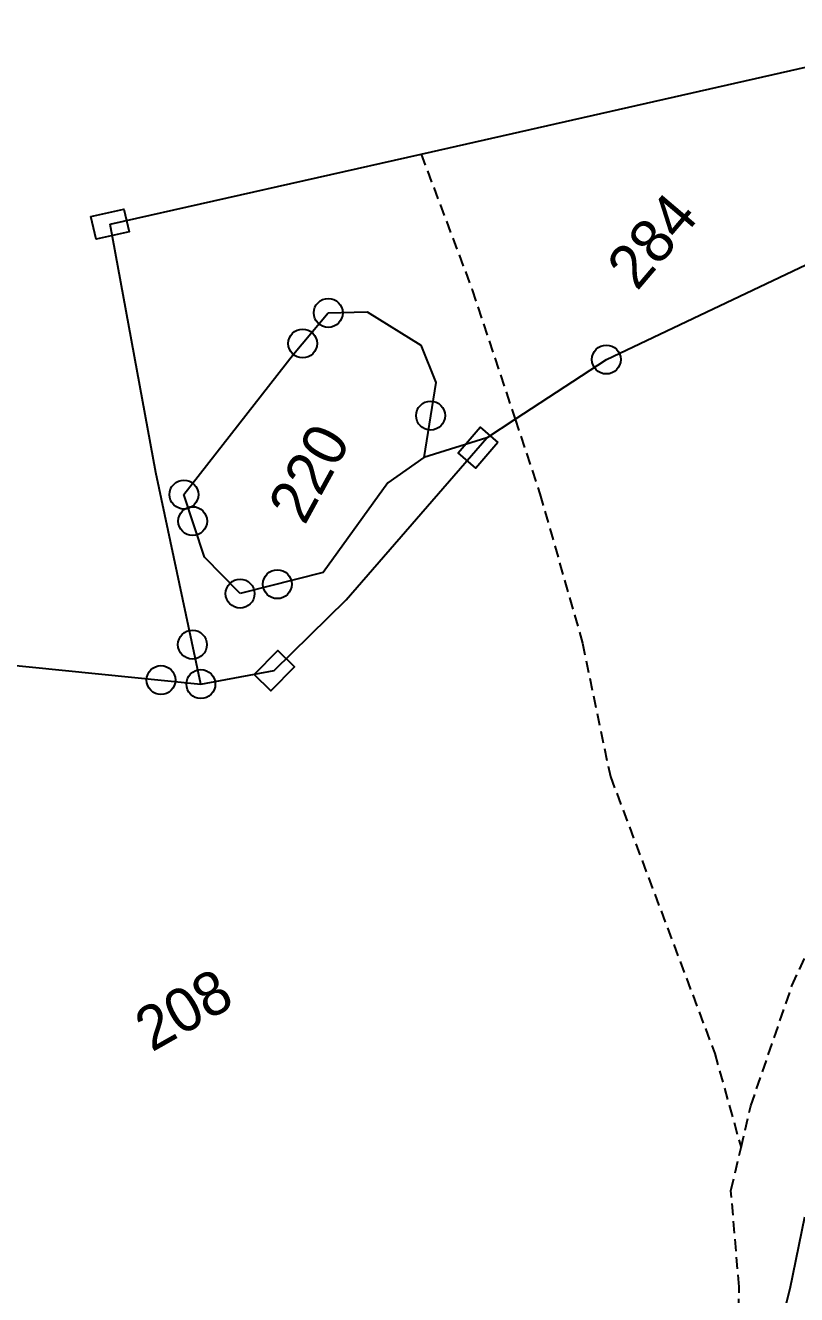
# Model space of a CAD drawing. Header units: metres. Extents: x 322986 to 329400, y 1832749 to 1836820.
# Drawn here: x 325650 to 325972, y 1835168 to 1835698 of the extents above; entities that cross this region are included whole.
import ezdxf

# ---------------------------------------------------------------- set-up
doc = ezdxf.new("R2010")
doc.units = ezdxf.units.M
doc.header["$MEASUREMENT"] = 0
doc.linetypes.add('DASHED', pattern=[0.75, 0.5, -0.25])
for name, color, linetype in [('LINE_FOOTPATH', 1, 'DASHED'), ('POLY_PARCEL', 6, 'Continuous'), ('TEXT_PARCEL', 7, 'Continuous'), ('V_BOUND_LINE', 7, 'Continuous')]:
    doc.layers.add(name, color=color, linetype=linetype)
doc.styles.add('TEXT_MAP', font='')
doc.styles.get('TEXT_MAP').set_extended_font_data('Kruti Dev 050')

msp = doc.modelspace()

# ---------------------------------------------------------------- linework, layer by layer
for points in [[(325676.96, 1835618.2), (325690.7, 1835621.3), (325692.85, 1835611.8), (325679.11, 1835608.7)], [(325846.85, 1835523.79), (325837.62, 1835513.15), (325830.26, 1835519.53), (325839.49, 1835530.17)], [(325745.06, 1835427.01), (325754.95, 1835437.04), (325761.89, 1835430.19), (325751.99, 1835420.17)]]:
    msp.add_lwpolyline(points, close=True)
for centre in [(325776.02, 1835577.95), (325765.32, 1835565.18), (325892.1, 1835558.48), (325818.74, 1835535.06), (325715.77, 1835502.09), (325719.4, 1835491.01), (325754.74, 1835464.67), (325739.2, 1835460.73), (325719.31, 1835439.43), (325706.18, 1835424.64), (325722.82, 1835422.96)]:
    msp.add_circle(centre, 6.03)
at = {"layer": 'LINE_FOOTPATH', "ltscale": 10}
for p, q in [((325814.73, 1835644.3), (325836.08, 1835587.63)), ((325836.08, 1835587.63), (325854.04, 1835533.58)), ((325854.04, 1835533.58), (325864.4, 1835502.39)), ((325864.4, 1835502.39), (325882.14, 1835440.06)), ((325882.14, 1835440.06), (325893.77, 1835384.37)), ((325893.77, 1835384.37), (325937.34, 1835268.74)), ((325969.6, 1835296.97), (325994.26, 1835351.26)), ((325952.41, 1835246.9), (325969.6, 1835296.97)), ((325937.34, 1835268.74), (325948.33, 1835229.45)), ((325948.33, 1835229.45), (325952.41, 1835246.9)), ((325944.13, 1835211.54), (325948.33, 1835229.45)), ((325947.55, 1835171.26), (325944.13, 1835211.54)), ((325947.02, 1835146.31), (325947.55, 1835171.26))]:
    msp.add_line(p, q, dxfattribs=at)
at = {"layer": 'POLY_PARCEL'}
for p, q in [((325892.1, 1835558.48), (326051.25, 1835634.11)), ((325761.55, 1835560.68), (325776.02, 1835577.95)), ((325776.02, 1835577.95), (325792.2, 1835578.45)), ((325792.2, 1835578.45), (325814.66, 1835564.43)), ((325715.77, 1835502.09), (325761.55, 1835560.68)), ((325814.66, 1835564.43), (325820.95, 1835548.91)), ((325854.04, 1835533.58), (325892.1, 1835558.48)), ((325820.95, 1835548.91), (325815.95, 1835517.53)), ((325842.16, 1835525.81), (325854.04, 1835533.58)), ((325783.45, 1835458.15), (325842.16, 1835525.81)), ((325842.16, 1835525.81), (325815.95, 1835517.53)), ((325815.95, 1835517.53), (325800.83, 1835507.05)), ((325800.83, 1835507.05), (325773.9, 1835469.54)), ((325724.32, 1835476), (325715.77, 1835502.09)), ((325739.2, 1835460.73), (325724.32, 1835476)), ((325773.9, 1835469.54), (325739.2, 1835460.73)), ((325753.47, 1835428.6), (325783.45, 1835458.15)), ((325722.82, 1835422.96), (325753.47, 1835428.6)), ((325974.87, 1835200.42), (325968.7, 1835170.44)), ((325968.7, 1835170.44), (325961.64, 1835142.59))]:
    msp.add_line(p, q, dxfattribs=at)
at = {"layer": 'V_BOUND_LINE'}
for p, q in [((325814.73, 1835644.3), (326052.75, 1835698.01)), ((325684.91, 1835615), (325814.73, 1835644.3)), ((325704.01, 1835511.28), (325684.91, 1835615)), ((325722.82, 1835422.96), (325704.01, 1835511.28)), ((325566.6, 1835438.78), (325722.82, 1835422.96))]:
    msp.add_line(p, q, dxfattribs=at)

# ---------------------------------------------------------------- texts
at = {"layer": 'TEXT_PARCEL', "ltscale": 10, "style": 'TEXT_MAP'}
msp.add_text('284', height=18.217, rotation=49.6444, dxfattribs=at).set_placement((325904.92, 1835586.73))
at = {"layer": 'TEXT_PARCEL', "style": 'TEXT_MAP'}
for s, rotation, p in [('220', 61.361, (325766.16, 1835488.89)), ('208', 29.5808, (325702.36, 1835269.1))]:
    msp.add_text(s, height=18.217, rotation=rotation, dxfattribs=at).set_placement(p)

doc.saveas('drawing.dxf')
